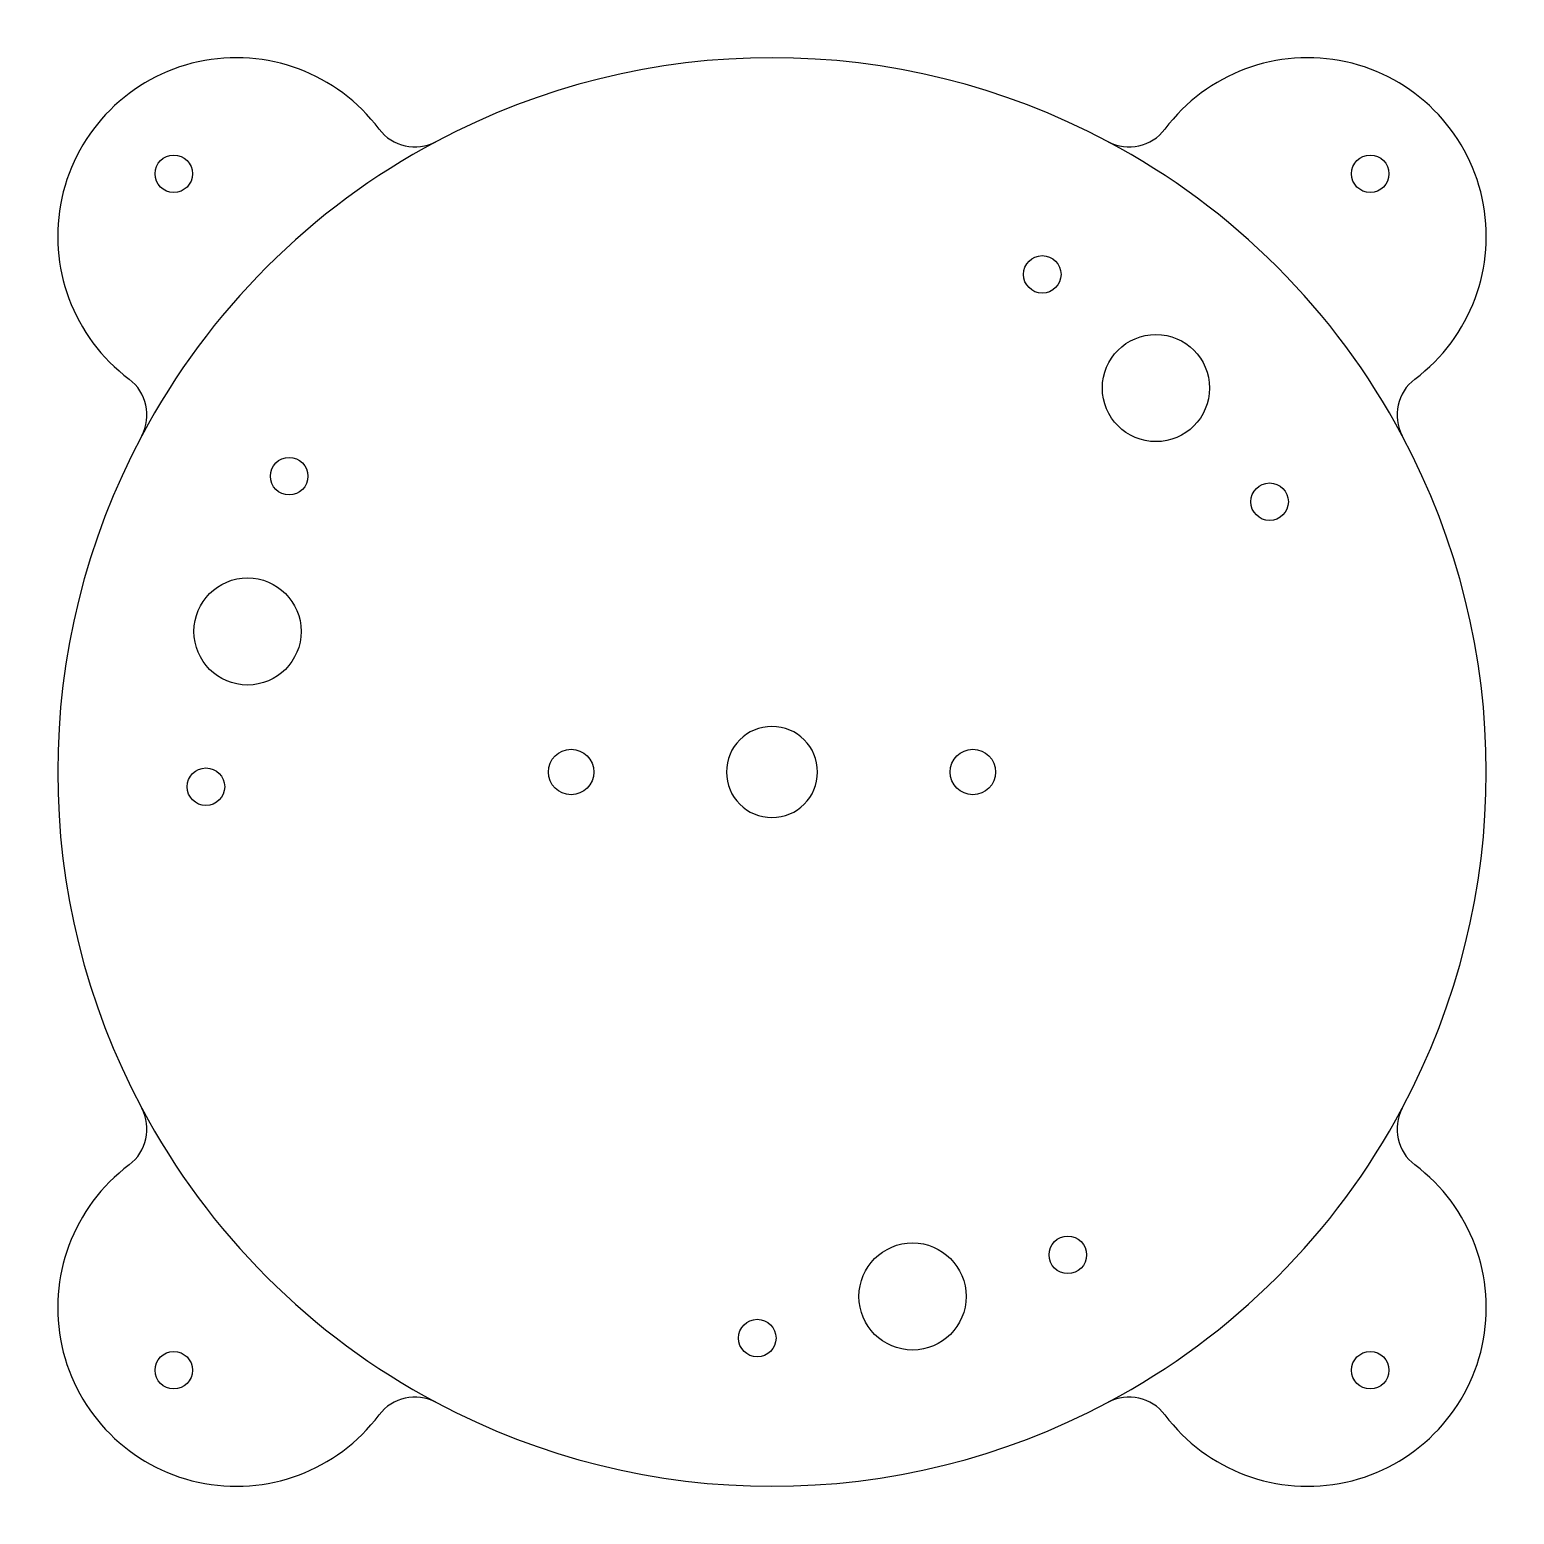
# Model space of a CAD drawing. Extents: x -83 to 83, y -83 to 83.
import ezdxf

# ---------------------------------------------------------------- set-up
doc = ezdxf.new("R2010")
doc.units = 0
doc.layers.get('0').update_dxf_attribs({"linetype": 'continuous'})

# ---------------------------------------------------------------- blocks, each defined once
blk = doc.blocks.new('POLARPATTERN001')
at = {"color": 0}
for centre, radius in [((-67, 67), 2.1), ((67, 67), 2.1), ((30.27, 55.73), 2.1), ((43, 43), 6), ((-54.08, 33.13), 2.1), ((55.73, 30.27), 2.1), ((-58.74, 15.74), 6), ((-22.5, 0), 2.55), ((22.5, 0), 2.55), ((-63.4, -1.65), 2.1), ((15.74, -58.74), 6), ((33.13, -54.08), 2.1), ((-1.65, -63.4), 2.1), ((-67, -67), 2.1), ((67, -67), 2.1)]:
    blk.add_circle(centre, radius, dxfattribs=at)
for centre, radius, start, end in [((-60, 60), 20, 36.8699, -126.8699), ((0, 0), 80, 61.9275, 118.0725), ((60, 60), 20, -53.1301, 143.1301), ((-40, 75), 5, -143.1301, -61.9275), ((40, 75), 5, -118.0725, -36.8699), ((0, 0), 80, 118.0725, 151.9275), ((0, 0), 80, 28.0725, 61.9275), ((-75, 40), 5, -28.0725, 53.1301), ((75, 40), 5, 126.8699, -151.9275), ((0, 0), 80, 151.9275, -151.9275), ((0, 0), 80, -28.0725, 28.0725), ((0, 0), 5.1, 90, 180), ((0, 0), 5.1, 0, 90), ((0, 0), 5.1, 180, -90), ((0, 0), 5.1, -90, 0), ((-75, -40), 5, -53.1301, 28.0725), ((0, 0), 80, -151.9275, -118.0725), ((0, 0), 80, -61.9275, -28.0725), ((75, -40), 5, 151.9275, -126.8699), ((-60, -60), 20, 126.8699, -36.8699), ((60, -60), 20, -143.1301, 53.1301), ((-40, -75), 5, 61.9275, 143.1301), ((0, 0), 80, -118.0725, -61.9275), ((40, -75), 5, 36.8699, 118.0725)]:
    blk.add_arc(centre, radius, start, end, dxfattribs=at)

msp = doc.modelspace()

# ---------------------------------------------------------------- block references
at = {"color": 0}
msp.add_blockref('POLARPATTERN001', (0, 0), dxfattribs=at)

doc.saveas('drawing.dxf')
